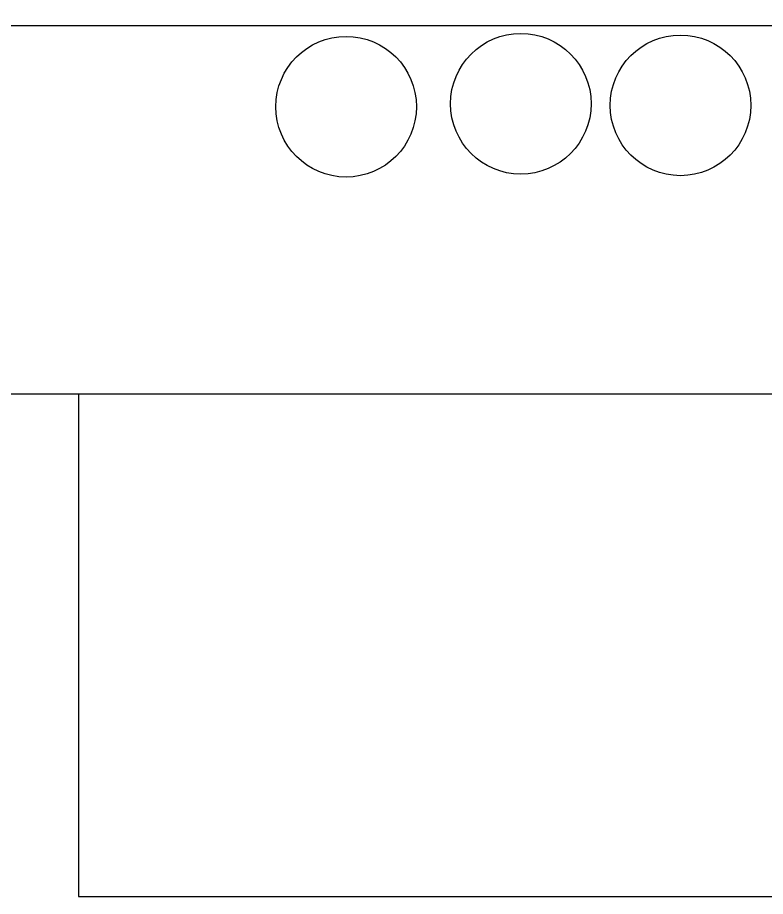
# Model space of a CAD drawing. Header units: millimetres. Extents: x -1227.97 to -1226.57, y 2265.08 to 2266.13.
# Drawn here: x -1227.619 to -1227.3956, y 2265.081 to 2265.3435 of the extents above; entities that cross this region are included whole.
import ezdxf

# ---------------------------------------------------------------- set-up
doc = ezdxf.new("R2010")
doc.units = ezdxf.units.MM
doc.header["$LTSCALE"] = 10
doc.layers.add('jacuzzi', color=1, linetype='Continuous')

msp = doc.modelspace()

# ---------------------------------------------------------------- linework, layer by layer
at = {"layer": 'jacuzzi'}
for p, q in [((-1226.97697, 2265.34104), (-1227.70889, 2265.34104)), ((-1227.60078, 2265.23104), (-1227.60078, 2265.08104)), ((-1227.60078, 2265.08104), (-1227.00078, 2265.08104))]:
    msp.add_line(p, q, dxfattribs=at)
at = {"layer": 'jacuzzi', "color": 3}
msp.add_lwpolyline([(-1226.57342, 2265.24504, -0.414214), (-1226.58742, 2265.23104), (-1227.95942, 2265.23104, -0.414214), (-1227.97342, 2265.24504), (-1227.97342, 2266.11704, -0.414214), (-1227.95942, 2266.13104), (-1226.58742, 2266.13104, -0.414214), (-1226.57342, 2266.11704)], format="xyb", close=True, dxfattribs=at)
at = {"layer": 'jacuzzi'}
for centre in [(-1227.52087, 2265.31687), (-1227.46868, 2265.31775), (-1227.42098, 2265.31728)]:
    msp.add_circle(centre, 0.021, dxfattribs=at)

doc.saveas('drawing.dxf')
